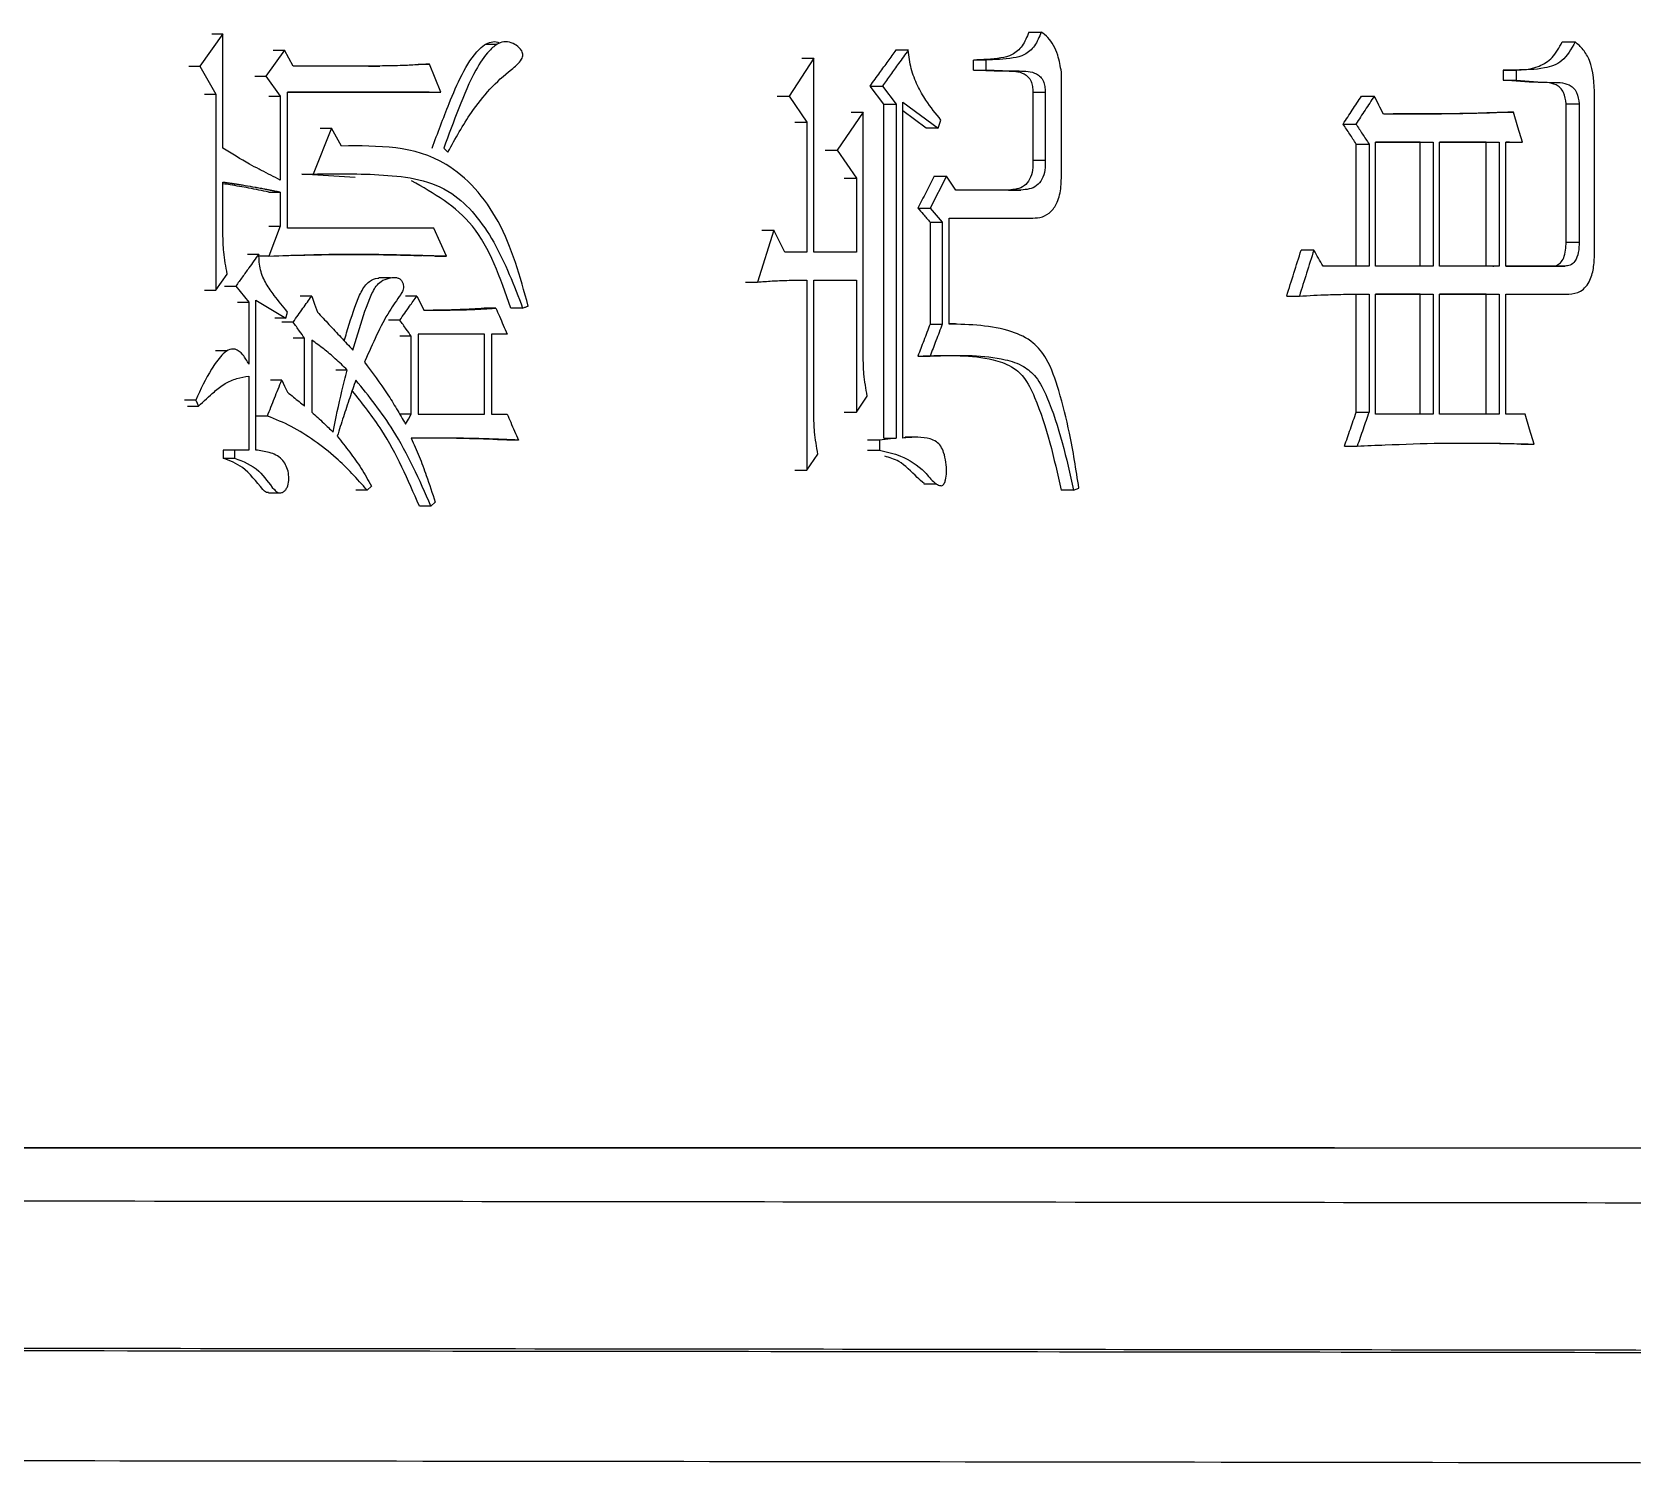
# Model space of a CAD drawing. Header units: millimetres. Extents: x 2028 to 4172, y 863 to 2379.
# Drawn here: x 2933.05 to 2941.71, y 1075.94 to 1083.75 of the extents above; entities that cross this region are included whole.
import ezdxf

# ---------------------------------------------------------------- set-up
doc = ezdxf.new("R2010")
doc.units = ezdxf.units.MM

msp = doc.modelspace()

# ---------------------------------------------------------------- linework, layer by layer
at = {"color": 7, "linetype": 'Continuous', "lineweight": 25}
for p, q in [((2934.0866, 1083.7343), (2933.9624, 1083.5612)), ((2934.026, 1083.7343), (2934.0866, 1083.7343)), ((2934.0866, 1083.1177), (2934.0866, 1083.7343)), ((2935.5683, 1083.6776), (2935.5052, 1083.6776)), ((2938.4441, 1083.7451), (2938.5109, 1083.7451)), ((2941.3283, 1083.6911), (2941.3988, 1083.6911)), ((2934.4196, 1083.6477), (2934.3191, 1083.5071)), ((2934.3586, 1083.6477), (2934.4196, 1083.6477)), ((2934.466, 1083.5612), (2934.4196, 1083.6477)), ((2937.2816, 1083.6045), (2937.1477, 1083.399)), ((2937.2165, 1083.6045), (2937.2816, 1083.6045)), ((2937.2816, 1082.5552), (2937.2816, 1083.6045)), ((2937.7265, 1083.6478), (2937.7923, 1083.6478)), ((2938.2112, 1083.5937), (2938.1449, 1083.5937)), ((2938.1449, 1083.5396), (2938.1449, 1083.5937)), ((2938.2112, 1083.5937), (2938.2112, 1083.5396)), ((2933.9019, 1083.5612), (2933.9624, 1083.5612)), ((2933.9624, 1083.5612), (2934.0478, 1083.4097)), ((2934.2582, 1083.5071), (2934.3191, 1083.5071)), ((2934.3191, 1083.5071), (2934.3964, 1083.3989)), ((2934.9356, 1083.5612), (2934.466, 1083.5612)), ((2934.8738, 1083.5612), (2934.9356, 1083.5612)), ((2935.1416, 1083.572), (2935.2038, 1083.572)), ((2935.2649, 1083.4206), (2935.2038, 1083.572)), ((2938.1449, 1083.5396), (2938.2112, 1083.5396)), ((2938.6202, 1082.9879), (2938.6202, 1083.5288)), ((2941.0784, 1083.5396), (2941.0083, 1083.5396)), ((2941.0083, 1083.5396), (2941.0083, 1083.4855)), ((2941.0784, 1083.5396), (2941.0784, 1083.4855)), ((2933.9873, 1083.4097), (2934.0478, 1083.4097)), ((2934.0478, 1083.4097), (2934.0478, 1082.3497)), ((2934.4351, 1083.4206), (2935.2649, 1083.4206)), ((2934.4351, 1082.685), (2934.4351, 1083.4206)), ((2935.2024, 1083.4206), (2934.4351, 1083.4206)), ((2935.2027, 1083.4206), (2935.2649, 1083.4206)), ((2937.5864, 1083.453), (2937.652, 1083.453)), ((2937.6602, 1083.3557), (2937.5864, 1083.453)), ((2937.652, 1083.453), (2937.7259, 1083.3557)), ((2938.466, 1083.4206), (2938.5327, 1083.4206)), ((2938.466, 1083.4206), (2938.466, 1083.0528)), ((2938.5327, 1083.4206), (2938.5327, 1083.0528)), ((2941.0083, 1083.4855), (2941.0784, 1083.4855)), ((2934.3354, 1083.3989), (2934.3964, 1083.3989)), ((2934.3964, 1083.3989), (2934.3964, 1082.9446)), ((2937.0829, 1083.399), (2937.1477, 1083.399)), ((2937.1477, 1083.399), (2937.2444, 1083.2583)), ((2937.6602, 1083.3557), (2937.7259, 1083.3557)), ((2937.6602, 1081.5492), (2937.6602, 1083.3557)), ((2937.7259, 1083.3557), (2937.7259, 1081.5492)), ((2937.7628, 1083.3665), (2937.9543, 1083.2259)), ((2937.7628, 1081.5492), (2937.7628, 1083.3665)), ((2937.8883, 1083.2259), (2937.7628, 1083.3182)), ((2940.2427, 1083.399), (2940.3118, 1083.399)), ((2941.3491, 1083.3559), (2941.4196, 1083.3559)), ((2941.3491, 1082.6093), (2941.3491, 1083.3559)), ((2941.4196, 1083.3559), (2941.4196, 1082.6093)), ((2941.5029, 1082.5552), (2941.5029, 1083.399)), ((2937.1794, 1083.2583), (2937.2444, 1083.2583)), ((2937.2444, 1083.2583), (2937.2444, 1082.5552)), ((2937.5485, 1083.3124), (2937.4078, 1083.1069)), ((2937.4831, 1083.3124), (2937.5485, 1083.3124)), ((2937.5485, 1081.9927), (2937.5485, 1083.3124)), ((2937.9543, 1083.2259), (2937.969, 1083.2692)), ((2940.1436, 1083.2475), (2940.2126, 1083.2475)), ((2940.9943, 1083.3124), (2941.0644, 1083.3124)), ((2934.6742, 1083.2259), (2934.574, 1082.9771)), ((2934.6128, 1083.2259), (2934.6742, 1083.2259)), ((2934.7281, 1083.1285), (2934.6742, 1083.2259)), ((2937.9543, 1083.2259), (2937.8883, 1083.2259)), ((2940.3189, 1082.4795), (2940.3189, 1083.1502)), ((2940.3189, 1083.1502), (2940.6295, 1083.1502)), ((2940.56, 1083.1502), (2940.3189, 1083.1502)), ((2940.56, 1083.1502), (2940.6295, 1083.1502)), ((2940.56, 1082.4795), (2940.56, 1083.1502)), ((2940.6295, 1083.1502), (2940.6295, 1082.4795)), ((2940.6647, 1082.4795), (2940.6647, 1083.1502)), ((2940.6647, 1083.1502), (2940.9875, 1083.1502)), ((2940.9175, 1083.1502), (2940.6647, 1083.1502)), ((2940.9175, 1083.1502), (2940.9875, 1083.1502)), ((2940.9175, 1082.4795), (2940.9175, 1083.1502)), ((2940.9875, 1083.1502), (2940.9875, 1082.4795)), ((2941.0225, 1083.1502), (2941.1133, 1083.1502)), ((2941.0225, 1082.4795), (2941.0225, 1083.1502)), ((2941.0432, 1083.1502), (2941.0225, 1083.1502)), ((2941.0432, 1083.1502), (2941.1133, 1083.1502)), ((2937.3425, 1083.1069), (2937.4078, 1083.1069)), ((2937.4078, 1083.1069), (2937.5115, 1082.9554)), ((2940.2144, 1083.1394), (2940.2835, 1083.1394)), ((2940.2144, 1082.4795), (2940.2144, 1083.1394)), ((2940.2835, 1083.1394), (2940.2835, 1082.4795)), ((2934.8016, 1082.959), (2934.5124, 1082.9771)), ((2934.5127, 1082.9771), (2934.574, 1082.9771)), ((2938.466, 1083.0528), (2938.5327, 1083.0528)), ((2934.0866, 1082.6525), (2934.0866, 1082.9338)), ((2937.4461, 1082.9554), (2937.5115, 1082.9554)), ((2937.5115, 1082.9554), (2937.5115, 1082.5552)), ((2937.9984, 1082.9663), (2937.9101, 1082.7932)), ((2937.9323, 1082.9663), (2937.9984, 1082.9663)), ((2938.0498, 1082.8905), (2937.9984, 1082.9663)), ((2938.4014, 1082.8905), (2938.0498, 1082.8905)), ((2938.3348, 1082.8905), (2938.4014, 1082.8905)), ((2934.3354, 1082.8797), (2934.3964, 1082.8797)), ((2934.3964, 1082.8797), (2934.3964, 1082.6958)), ((2937.8442, 1082.7932), (2937.9101, 1082.7932)), ((2937.9101, 1082.7932), (2937.9763, 1082.7175)), ((2937.9103, 1082.7175), (2937.9763, 1082.7175)), ((2937.9103, 1082.7175), (2937.9103, 1082.1658)), ((2937.9763, 1082.7175), (2937.9763, 1082.1658)), ((2938.0131, 1082.7391), (2938.4525, 1082.7391)), ((2938.0131, 1082.1658), (2938.0131, 1082.7391)), ((2938.0131, 1082.7391), (2938.3859, 1082.7391)), ((2938.3859, 1082.7391), (2938.4525, 1082.7391)), ((2934.3964, 1082.6958), (2934.3346, 1082.5335)), ((2934.3354, 1082.6958), (2934.3964, 1082.6958)), ((2935.2267, 1082.685), (2934.4351, 1082.685)), ((2935.2955, 1082.5336), (2935.2267, 1082.685)), ((2937.0658, 1082.6742), (2936.9763, 1082.3929)), ((2937.0011, 1082.6742), (2937.0658, 1082.6742)), ((2937.1254, 1082.5552), (2937.0658, 1082.6742)), ((2934.2195, 1082.5444), (2934.2804, 1082.5444)), ((2937.2444, 1082.5552), (2937.1254, 1082.5552)), ((2937.5115, 1082.5552), (2937.2816, 1082.5552)), ((2939.9852, 1082.566), (2939.9166, 1082.566)), ((2941.3491, 1082.6093), (2941.4196, 1082.6093)), ((2934.3346, 1082.5335), (2934.2736, 1082.5335)), ((2935.2329, 1082.5336), (2935.1641, 1082.536)), ((2935.2332, 1082.5336), (2935.2955, 1082.5336)), ((2940.2835, 1082.4795), (2940.035, 1082.4795)), ((2940.6295, 1082.4795), (2940.3189, 1082.4795)), ((2940.9875, 1082.4795), (2940.6647, 1082.4795)), ((2940.9525, 1082.4795), (2940.9576, 1082.4795)), ((2941.3432, 1082.4795), (2941.0225, 1082.4795)), ((2941.0225, 1082.4795), (2941.2728, 1082.4795)), ((2941.2728, 1082.4795), (2941.3432, 1082.4795)), ((2934.0478, 1082.3497), (2934.1099, 1082.4362)), ((2934.0957, 1082.3713), (2934.1564, 1082.3713)), ((2934.1564, 1082.3713), (2934.2262, 1082.2847)), ((2934.9921, 1082.4154), (2934.9299, 1082.4154)), ((2936.9117, 1082.3929), (2936.9763, 1082.3929)), ((2937.2444, 1082.4038), (2937.2444, 1081.3761)), ((2937.2816, 1082.4038), (2937.5115, 1082.4038)), ((2937.2816, 1081.679), (2937.2816, 1082.4038)), ((2937.4461, 1082.4038), (2937.5115, 1082.4038)), ((2937.5115, 1082.4038), (2937.5115, 1081.6898)), ((2933.9873, 1082.3497), (2934.0478, 1082.3497)), ((2934.1654, 1082.2847), (2934.2262, 1082.2847)), ((2934.2262, 1082.2847), (2934.2262, 1081.9494)), ((2934.2649, 1082.2956), (2934.4273, 1082.1982)), ((2934.5663, 1082.3172), (2934.505, 1082.3172)), ((2935.1349, 1082.3172), (2935.0729, 1082.3172)), ((2939.8383, 1082.3172), (2939.9068, 1082.3172)), ((2940.2144, 1081.6898), (2940.2144, 1082.3281)), ((2940.2835, 1082.3281), (2940.2835, 1081.6898)), ((2940.3189, 1081.679), (2940.3189, 1082.3281)), ((2940.3189, 1082.3281), (2940.6295, 1082.3281)), ((2940.56, 1082.3281), (2940.3189, 1082.3281)), ((2940.56, 1082.3281), (2940.6295, 1082.3281)), ((2940.56, 1081.679), (2940.56, 1082.3281)), ((2940.6295, 1082.3281), (2940.6295, 1081.679)), ((2940.6647, 1081.679), (2940.6647, 1082.3281)), ((2940.6647, 1082.3281), (2940.9875, 1082.3281)), ((2940.9175, 1082.3281), (2940.6647, 1082.3281)), ((2940.9175, 1082.3281), (2940.9875, 1082.3281)), ((2940.9175, 1081.679), (2940.9175, 1082.3281)), ((2940.9875, 1082.3281), (2940.9875, 1081.679)), ((2941.0225, 1082.3281), (2941.364, 1082.3281)), ((2941.0225, 1081.679), (2941.0225, 1082.3281)), ((2934.4273, 1082.1982), (2934.3663, 1082.1982)), ((2934.4273, 1082.1982), (2934.4351, 1082.2307)), ((2935.5624, 1082.2523), (2935.4997, 1082.2523)), ((2934.466, 1082.1766), (2934.4048, 1082.1766)), ((2935.043, 1082.1874), (2934.9811, 1082.1874)), ((2935.5015, 1082.1117), (2935.1425, 1082.1117)), ((2935.1425, 1082.1117), (2935.1426, 1081.679)), ((2935.4386, 1082.1117), (2935.1425, 1082.1117)), ((2935.5015, 1082.1117), (2935.4389, 1082.1117)), ((2935.5015, 1081.679), (2935.5015, 1082.1117)), ((2935.6232, 1082.1117), (2935.5395, 1082.1117)), ((2935.5395, 1082.1117), (2935.5395, 1081.679)), ((2935.6232, 1082.1117), (2935.5605, 1082.1117)), ((2937.9103, 1082.1658), (2937.9763, 1082.1658)), ((2938.0474, 1082.1664), (2938.0131, 1082.1664)), ((2934.1077, 1082.0207), (2934.0467, 1082.0207)), ((2934.5277, 1082.09), (2934.4665, 1082.09)), ((2934.5277, 1081.7223), (2934.5277, 1082.09)), ((2934.5663, 1082.0792), (2934.5663, 1081.6898)), ((2935.1043, 1082.1009), (2935.0423, 1082.1009)), ((2935.1043, 1081.679), (2935.1043, 1082.1009)), ((2937.8442, 1081.9927), (2937.9101, 1081.9927)), ((2934.2262, 1081.8845), (2934.2262, 1081.4843)), ((2934.4042, 1081.8629), (2934.3431, 1081.8629)), ((2934.7589, 1081.917), (2934.6973, 1081.917)), ((2937.5115, 1081.6898), (2937.5707, 1081.7764)), ((2933.9391, 1081.7547), (2933.8787, 1081.7547)), ((2933.8942, 1081.7223), (2933.9546, 1081.7223)), ((2933.9391, 1081.7547), (2933.9546, 1081.7223)), ((2935.1043, 1081.679), (2935.0423, 1081.679)), ((2935.1426, 1081.679), (2935.5015, 1081.679)), ((2935.5395, 1081.679), (2935.6232, 1081.679)), ((2940.2144, 1081.6898), (2940.2835, 1081.6898)), ((2940.6295, 1081.679), (2940.3189, 1081.679)), ((2940.9875, 1081.679), (2940.6647, 1081.679)), ((2941.1272, 1081.679), (2941.0225, 1081.679)), ((2935.6841, 1081.5384), (2935.6213, 1081.5384)), ((2937.6373, 1081.5384), (2937.5717, 1081.5384)), ((2937.7259, 1081.5492), (2937.6373, 1081.5384)), ((2937.6373, 1081.5384), (2937.6373, 1081.4843)), ((2937.6602, 1081.5492), (2937.7259, 1081.5492)), ((2937.8407, 1081.5538), (2937.7745, 1081.5538)), ((2940.1507, 1081.5059), (2940.2197, 1081.5059)), ((2941.1059, 1081.5168), (2941.1761, 1081.5168)), ((2934.0876, 1081.4843), (2934.0876, 1081.441)), ((2934.0876, 1081.441), (2934.1487, 1081.441)), ((2934.1487, 1081.4843), (2934.088, 1081.4843)), ((2934.1487, 1081.4843), (2934.1487, 1081.441)), ((2934.2262, 1081.4843), (2934.1487, 1081.4843)), ((2937.2444, 1081.3761), (2937.3039, 1081.4627)), ((2937.5717, 1081.4843), (2937.6373, 1081.4843)), ((2934.3332, 1081.2533), (2934.3946, 1081.2533)), ((2934.8665, 1081.2679), (2934.8895, 1081.2896)), ((2937.8769, 1081.3024), (2937.9434, 1081.3024)), ((2938.6856, 1081.2679), (2938.7147, 1081.2788)), ((2935.2114, 1081.1814), (2935.1489, 1081.1814)), ((2935.2114, 1081.1814), (2935.2344, 1081.203))]:
    msp.add_line(p, q, dxfattribs=at)
at = {"color": 7, "linetype": 'Continuous', "lineweight": 25, "flags": 128}
for points in [[(2941.1133, 1083.1502), (2941.0888, 1083.2313), (2941.0644, 1083.3124)], [(2935.2803, 1083.1176), (2935.2917, 1083.1068), (2935.3032, 1083.096)], [(2934.2649, 1081.4843), (2934.2649, 1081.8899), (2934.2649, 1082.2956)], [(2934.5663, 1082.3172), (2934.5817, 1082.2739), (2934.5971, 1082.2307)], [(2935.1349, 1082.3172), (2935.154, 1082.2793), (2935.1732, 1082.2415)], [(2935.7069, 1082.2523), (2935.6812, 1082.2523), (2935.6625, 1082.2523), (2935.644, 1082.2523)], [(2934.4042, 1081.8629), (2934.4196, 1081.8304), (2934.4351, 1081.798)], [(2935.0736, 1081.6249), (2935.089, 1081.6519), (2935.1043, 1081.679)], [(2937.4461, 1081.6898), (2937.4624, 1081.6898), (2937.4788, 1081.6898), (2937.5115, 1081.6898)], [(2941.1761, 1081.5168), (2941.1517, 1081.5979), (2941.1272, 1081.679)], [(2934.3268, 1081.6681), (2934.3113, 1081.6681), (2934.2959, 1081.6681), (2934.2659, 1081.6681)], [(2937.1794, 1081.3761), (2937.1956, 1081.3761), (2937.2119, 1081.3761), (2937.2444, 1081.3761)], [(2934.8665, 1081.2679), (2934.8439, 1081.2679), (2934.8242, 1081.2679), (2934.8048, 1081.2679)], [(2938.6856, 1081.2679), (2938.658, 1081.2679), (2938.6384, 1081.2679), (2938.6187, 1081.2679)]]:
    msp.add_lwpolyline(points, dxfattribs=at)
at = {"color": 7, "linetype": 'Continuous', "lineweight": 25}
for points, knots in [([(2935.2177, 1083.1176), (2935.2477, 1083.1983), (2935.2979, 1083.3332), (2935.3764, 1083.5173), (2935.4441, 1083.6308), (2935.5078, 1083.6824), (2935.5455, 1083.6943), (2935.5723, 1083.6932), (2935.5844, 1083.6857), (2935.5857, 1083.6848)], [0, 0, 0, 0, 0.340614, 0.570086, 0.802719, 0.875052, 0.933763, 0.992662, 1, 1, 1, 1]), ([(2935.3032, 1083.096), (2935.3436, 1083.1693), (2935.4386, 1083.3418), (2935.582, 1083.4972), (2935.6906, 1083.5763), (2935.7065, 1083.609), (2935.7087, 1083.6204), (2935.7074, 1083.6319), (2935.7012, 1083.6461), (2935.6845, 1083.6661), (2935.6549, 1083.6855), (2935.6152, 1083.6964), (2935.5692, 1083.6827), (2935.5113, 1083.6331), (2935.4356, 1083.516), (2935.3608, 1083.3333), (2935.3072, 1083.1897), (2935.2803, 1083.1176)], [0, 0, 0, 0, 0.163724, 0.385241, 0.440262, 0.448909, 0.455116, 0.461357, 0.469621, 0.484499, 0.514444, 0.547094, 0.577932, 0.622921, 0.7083, 0.85364, 1, 1, 1, 1]), ([(2938.4441, 1083.7451), (2938.4335, 1083.7184), (2938.4126, 1083.6662), (2938.3556, 1083.6177), (2938.2645, 1083.598), (2938.1942, 1083.5955), (2938.1449, 1083.5937)], [0, 0, 0, 0, 0.195785, 0.383105, 0.567257, 1, 1, 1, 1]), ([(2938.5109, 1083.7451), (2938.5002, 1083.7184), (2938.4793, 1083.6662), (2938.4222, 1083.6177), (2938.331, 1083.598), (2938.2606, 1083.5955), (2938.2112, 1083.5937)], [0, 0, 0, 0, 0.195659, 0.382955, 0.567145, 1, 1, 1, 1]), ([(2938.6202, 1083.5288), (2938.6148, 1083.5598), (2938.6059, 1083.6105), (2938.5792, 1083.673), (2938.5491, 1083.7173), (2938.5235, 1083.7359), (2938.5109, 1083.7451)], [0, 0, 0, 0, 0.349141, 0.571236, 0.788179, 1, 1, 1, 1]), ([(2941.0083, 1083.5396), (2941.0743, 1083.5375), (2941.1666, 1083.5344), (2941.2789, 1083.6011), (2941.3116, 1083.6607), (2941.3283, 1083.6911)], [0, 0, 0, 0, 0.552607, 0.772172, 1, 1, 1, 1]), ([(2941.3988, 1083.6911), (2941.3767, 1083.6529), (2941.3335, 1083.5781), (2941.213, 1083.5411), (2941.1294, 1083.5402), (2941.0784, 1083.5396)], [0, 0, 0, 0, 0.287877, 0.565058, 1, 1, 1, 1]), ([(2941.5029, 1083.399), (2941.5005, 1083.4671), (2941.4973, 1083.5612), (2941.4434, 1083.6522), (2941.4135, 1083.6782), (2941.3988, 1083.6911)], [0, 0, 0, 0, 0.57016, 0.787713, 1, 1, 1, 1]), ([(2937.5864, 1083.453), (2937.604, 1083.4774), (2937.6361, 1083.522), (2937.6828, 1083.5869), (2937.7119, 1083.6275), (2937.7265, 1083.6478)], [0, 0, 0, 0, 0.375264, 0.687632, 1, 1, 1, 1]), ([(2937.7923, 1083.6478), (2937.7748, 1083.6234), (2937.7427, 1083.5788), (2937.6959, 1083.5139), (2937.6667, 1083.4733), (2937.652, 1083.453)], [0, 0, 0, 0, 0.375031, 0.687515, 1, 1, 1, 1]), ([(2937.969, 1083.2692), (2937.9409, 1083.3036), (2937.8944, 1083.3608), (2937.8406, 1083.4549), (2937.8041, 1083.5457), (2937.7962, 1083.6136), (2937.7923, 1083.6478)], [0, 0, 0, 0, 0.333231, 0.552095, 0.774458, 1, 1, 1, 1]), ([(2935.2038, 1083.572), (2935.1772, 1083.5702), (2935.1242, 1083.5664), (2935.0348, 1083.5625), (2934.9719, 1083.5617), (2934.9356, 1083.5612)], [0, 0, 0, 0, 0.29749, 0.594994, 1, 1, 1, 1]), ([(2938.1449, 1083.5396), (2938.2047, 1083.5373), (2938.2955, 1083.5339), (2938.398, 1083.5338), (2938.4406, 1083.5039), (2938.4567, 1083.4798), (2938.4649, 1083.4504), (2938.4656, 1083.4306), (2938.466, 1083.4206)], [0, 0, 0, 0, 0.491899, 0.747199, 0.81233, 0.879619, 0.939283, 1, 1, 1, 1]), ([(2938.2112, 1083.5396), (2938.2711, 1083.5373), (2938.3621, 1083.5339), (2938.4646, 1083.5338), (2938.5074, 1083.5039), (2938.5235, 1083.4799), (2938.5316, 1083.4504), (2938.5324, 1083.4306), (2938.5327, 1083.4206)], [0, 0, 0, 0, 0.492006, 0.747357, 0.812482, 0.879737, 0.939347, 1, 1, 1, 1]), ([(2941.3491, 1083.3559), (2941.3463, 1083.3776), (2941.3419, 1083.4115), (2941.3187, 1083.445), (2941.2728, 1083.4737), (2941.1663, 1083.4706), (2941.071, 1083.4796), (2941.0083, 1083.4855)], [0, 0, 0, 0, 0.119281, 0.186046, 0.251055, 0.506993, 1, 1, 1, 1]), ([(2941.0784, 1083.4855), (2941.1412, 1083.4796), (2941.2365, 1083.4706), (2941.3432, 1083.4737), (2941.3891, 1083.4451), (2941.4124, 1083.4115), (2941.4168, 1083.3776), (2941.4196, 1083.3559)], [0, 0, 0, 0, 0.493108, 0.749094, 0.814101, 0.880835, 1, 1, 1, 1]), ([(2940.1436, 1083.2475), (2940.1602, 1083.2728), (2940.1932, 1083.3233), (2940.2262, 1083.3737), (2940.2427, 1083.399)], [0, 0, 0, 0, 0.4999992, 1, 1, 1, 1]), ([(2940.3118, 1083.399), (2940.2953, 1083.3737), (2940.2622, 1083.3233), (2940.2291, 1083.2728), (2940.2126, 1083.2475)], [0, 0, 0, 0, 0.499999, 1, 1, 1, 1]), ([(2940.3613, 1083.3016), (2940.3531, 1083.3178), (2940.3366, 1083.3503), (2940.32, 1083.3827), (2940.3118, 1083.399)], [0, 0, 0, 0, 0.5, 1, 1, 1, 1]), ([(2940.2144, 1083.1394), (2940.2026, 1083.1574), (2940.179, 1083.1934), (2940.1554, 1083.2295), (2940.1436, 1083.2475)], [0, 0, 0, 0, 0.5, 1, 1, 1, 1]), ([(2940.2126, 1083.2475), (2940.2244, 1083.2295), (2940.248, 1083.1934), (2940.2717, 1083.1574), (2940.2835, 1083.1394)], [0, 0, 0, 0, 0.499999, 1, 1, 1, 1]), ([(2940.3612, 1083.3018), (2940.4202, 1083.302), (2940.5201, 1083.3022), (2940.6401, 1083.3031), (2940.7114, 1083.3037), (2940.747, 1083.3044), (2940.7725, 1083.3049), (2940.8284, 1083.3059), (2940.9041, 1083.3079), (2940.9695, 1083.3112), (2940.9943, 1083.3124)], [0, 0, 0, 0, 0.277882, 0.471087, 0.56769, 0.615991, 0.640142, 0.688443, 0.881653, 1, 1, 1, 1]), ([(2941.0644, 1083.3124), (2941.0239, 1083.3105), (2940.9782, 1083.3083), (2940.9122, 1083.3062), (2940.8461, 1083.3049), (2940.7647, 1083.3033), (2940.6831, 1083.3029), (2940.632, 1083.3025), (2940.5963, 1083.3023), (2940.5758, 1083.3022), (2940.563, 1083.3022), (2940.5528, 1083.3021), (2940.5426, 1083.3021), (2940.5324, 1083.3021), (2940.5196, 1083.302), (2940.5093, 1083.302), (2940.4965, 1083.3019), (2940.4863, 1083.3019), (2940.4735, 1083.3019), (2940.4632, 1083.3018), (2940.453, 1083.3018), (2940.4428, 1083.3018), (2940.4325, 1083.3018), (2940.4197, 1083.3017), (2940.4107, 1083.3017), (2940.4018, 1083.3017), (2940.3966, 1083.3017), (2940.3902, 1083.3017), (2940.3851, 1083.3017), (2940.38, 1083.3017), (2940.3749, 1083.3016), (2940.3687, 1083.3016), (2940.3638, 1083.3016), (2940.3613, 1083.3016)], [0, 0, 0, 0, 0.174064, 0.195822, 0.282854, 0.456917, 0.543949, 0.63098, 0.674496, 0.696254, 0.718011, 0.72889, 0.739769, 0.761527, 0.772406, 0.794164, 0.805043, 0.826801, 0.83768, 0.859437, 0.870316, 0.881195, 0.902953, 0.913832, 0.93559, 0.941029, 0.951908, 0.957348, 0.968227, 0.973666, 0.979105, 0.989553, 1, 1, 1, 1]), ([(2934.3964, 1082.9446), (2934.3624, 1082.9618), (2934.3241, 1082.9812), (2934.2689, 1083.01), (2934.1986, 1083.047), (2934.1344, 1083.0875), (2934.0866, 1083.1177)], [0, 0, 0, 0, 0.325176, 0.365823, 0.528414, 1, 1, 1, 1]), ([(2935.7372, 1082.2631), (2935.6935, 1082.4225), (2935.6084, 1082.7329), (2935.2519, 1083.1328), (2934.9254, 1083.1301), (2934.7281, 1083.1285)], [0, 0, 0, 0, 0.294377, 0.573566, 1, 1, 1, 1]), ([(2934.574, 1082.9771), (2934.6999, 1082.9786), (2934.9514, 1082.9818), (2935.3194, 1082.9299), (2935.5693, 1082.6146), (2935.6604, 1082.3747), (2935.7069, 1082.2523)], [0, 0, 0, 0, 0.273656, 0.546764, 0.768873, 1, 1, 1, 1]), ([(2938.466, 1083.0528), (2938.4661, 1083.0345), (2938.4664, 1082.9981), (2938.4513, 1082.9468), (2938.408, 1082.8964), (2938.3648, 1082.893), (2938.3348, 1082.8905)], [0, 0, 0, 0, 0.198278, 0.392536, 0.578687, 1, 1, 1, 1]), ([(2938.5327, 1083.0528), (2938.5329, 1083.0345), (2938.5331, 1082.9981), (2938.518, 1082.9468), (2938.4746, 1082.8964), (2938.4314, 1082.893), (2938.4014, 1082.8905)], [0, 0, 0, 0, 0.19814, 0.3923, 0.578456, 1, 1, 1, 1]), ([(2938.4525, 1082.7391), (2938.4698, 1082.7391), (2938.5046, 1082.7391), (2938.5559, 1082.7611), (2938.5992, 1082.8158), (2938.6199, 1082.8979), (2938.6201, 1082.9577), (2938.6202, 1082.9879)], [0, 0, 0, 0, 0.177785, 0.356958, 0.541697, 0.768829, 1, 1, 1, 1]), ([(2934.0866, 1082.9338), (2934.0889, 1082.9335), (2934.0935, 1082.9328), (2934.0992, 1082.932), (2934.1049, 1082.9312), (2934.1094, 1082.9305), (2934.114, 1082.9298), (2934.1185, 1082.9292), (2934.1231, 1082.9285), (2934.1288, 1082.9277), (2934.1333, 1082.927), (2934.139, 1082.9262), (2934.1447, 1082.9253), (2934.1515, 1082.9243), (2934.1584, 1082.9233), (2934.1652, 1082.9222), (2934.172, 1082.9212), (2934.1856, 1082.9191), (2934.2152, 1082.9143), (2934.2446, 1082.9091), (2934.2673, 1082.905), (2934.2763, 1082.9033), (2934.2854, 1082.9016), (2934.2967, 1082.8994), (2934.3057, 1082.8977), (2934.3148, 1082.896), (2934.3216, 1082.8946), (2934.3272, 1082.8935), (2934.3329, 1082.8924), (2934.3374, 1082.8915), (2934.3419, 1082.8906), (2934.3464, 1082.8897), (2934.3509, 1082.8888), (2934.3566, 1082.8877), (2934.3611, 1082.8868), (2934.3667, 1082.8857), (2934.3712, 1082.8848), (2934.3757, 1082.8839), (2934.3803, 1082.883), (2934.3848, 1082.882), (2934.3905, 1082.8809), (2934.394, 1082.8802), (2934.3964, 1082.8797)], [0, 0, 0, 0, 0.021952, 0.043903, 0.054879, 0.07683, 0.087806, 0.098782, 0.120733, 0.131709, 0.15366, 0.164636, 0.186587, 0.208539, 0.23049, 0.252442, 0.274393, 0.296345, 0.384151, 0.559767, 0.581718, 0.603669, 0.647572, 0.669524, 0.713427, 0.735378, 0.75733, 0.779281, 0.790257, 0.812208, 0.823184, 0.83416, 0.856111, 0.867087, 0.889038, 0.900014, 0.921965, 0.932941, 0.943917, 0.965868, 0.976844, 1, 1, 1, 1]), ([(2934.335, 1082.8797), (2934.2989, 1082.887), (2934.2296, 1082.901), (2934.1467, 1082.9155), (2934.0999, 1082.9225), (2934.0866, 1082.9245)], [0, 0, 0, 0, 0.437629, 0.840944, 1, 1, 1, 1]), ([(2935.6438, 1082.2523), (2935.5863, 1082.4156), (2935.4747, 1082.7323), (2935.227, 1082.8722), (2935.1069, 1082.94)], [0, 0, 0, 0, 0.515406, 1, 1, 1, 1]), ([(2937.9323, 1082.9663), (2937.9177, 1082.9374), (2937.8883, 1082.8797), (2937.8589, 1082.822), (2937.8442, 1082.7932)], [0, 0, 0, 0, 0.5, 1, 1, 1, 1]), ([(2937.8442, 1082.7932), (2937.8538, 1082.7822), (2937.8696, 1082.7641), (2937.8916, 1082.7389), (2937.9041, 1082.7246), (2937.9103, 1082.7175)], [0, 0, 0, 0, 0.434981, 0.71749, 1, 1, 1, 1]), ([(2934.1099, 1082.4362), (2934.1022, 1082.4759), (2934.0884, 1082.5471), (2934.0872, 1082.6202), (2934.0866, 1082.6525)], [0, 0, 0, 0, 0.558835, 1, 1, 1, 1]), ([(2934.2804, 1082.5444), (2934.2625, 1082.5194), (2934.233, 1082.4781), (2934.1916, 1082.4204), (2934.1682, 1082.3877), (2934.1564, 1082.3713)], [0, 0, 0, 0, 0.432628, 0.716314, 1, 1, 1, 1]), ([(2934.4351, 1082.2307), (2934.4111, 1082.2606), (2934.3716, 1082.3099), (2934.3187, 1082.3819), (2934.2847, 1082.4577), (2934.2819, 1082.5152), (2934.2804, 1082.5444)], [0, 0, 0, 0, 0.3343851, 0.5522025, 0.7732716, 1, 1, 1, 1]), ([(2934.3346, 1082.5335), (2934.4069, 1082.5361), (2934.5516, 1082.5413), (2934.7139, 1082.5441), (2934.8061, 1082.544), (2934.8286, 1082.5439), (2934.8354, 1082.5439), (2934.8421, 1082.5438), (2934.8489, 1082.5438), (2934.8556, 1082.5437), (2934.8646, 1082.5437), (2934.8736, 1082.5436), (2934.8826, 1082.5435), (2934.8893, 1082.5434), (2934.8961, 1082.5434), (2934.9028, 1082.5433), (2934.9095, 1082.5432), (2934.9163, 1082.5431), (2934.9253, 1082.543), (2934.9343, 1082.5428), (2934.9432, 1082.5427), (2934.95, 1082.5426), (2934.9567, 1082.5425), (2934.9634, 1082.5423), (2934.9702, 1082.5422), (2934.9769, 1082.5421), (2934.9836, 1082.542), (2934.9904, 1082.5418), (2934.9994, 1082.5417), (2935.0083, 1082.5415), (2935.0173, 1082.5413), (2935.024, 1082.5411), (2935.0308, 1082.541), (2935.0375, 1082.5408), (2935.0442, 1082.5407), (2935.0509, 1082.5405), (2935.0599, 1082.5403), (2935.0689, 1082.5401), (2935.0778, 1082.5399), (2935.0846, 1082.5397), (2935.0913, 1082.5395), (2935.098, 1082.5393), (2935.1047, 1082.5392), (2935.1115, 1082.539), (2935.1182, 1082.5388), (2935.1249, 1082.5386), (2935.1339, 1082.5384), (2935.1428, 1082.5381), (2935.1518, 1082.5379), (2935.1585, 1082.5377), (2935.1652, 1082.5375), (2935.1719, 1082.5373), (2935.1786, 1082.5371), (2935.1853, 1082.5369), (2935.1943, 1082.5366), (2935.2032, 1082.5364), (2935.2122, 1082.5361), (2935.2189, 1082.5359), (2935.2256, 1082.5357), (2935.2323, 1082.5355), (2935.239, 1082.5353), (2935.2457, 1082.5351), (2935.2524, 1082.5349), (2935.2614, 1082.5346), (2935.2703, 1082.5343), (2935.2793, 1082.5341), (2935.2869, 1082.5338), (2935.2923, 1082.5337), (2935.2955, 1082.5336)], [0, 0, 0, 0, 0.22469, 0.449389, 0.505561, 0.512583, 0.519604, 0.526626, 0.533647, 0.540669, 0.547691, 0.561734, 0.568755, 0.575777, 0.582798, 0.58982, 0.596841, 0.603863, 0.610884, 0.624927, 0.631949, 0.638971, 0.645992, 0.653014, 0.660035, 0.667057, 0.674078, 0.6811, 0.688121, 0.702164, 0.709186, 0.716207, 0.723229, 0.730251, 0.737272, 0.744294, 0.751315, 0.765358, 0.77238, 0.779401, 0.786423, 0.793444, 0.800466, 0.807487, 0.814509, 0.821531, 0.828552, 0.842595, 0.849617, 0.856638, 0.86366, 0.870681, 0.877703, 0.884724, 0.891746, 0.905789, 0.912811, 0.919832, 0.926854, 0.933875, 0.940897, 0.947918, 0.95494, 0.961961, 0.976004, 0.983026, 0.990048, 1, 1, 1, 1]), ([(2934.4109, 1082.5362), (2934.4196, 1082.5365), (2934.4978, 1082.539), (2934.7508, 1082.5438), (2934.9703, 1082.541), (2935.0939, 1082.5381), (2935.1396, 1082.5369), (2935.158, 1082.5364), (2935.1637, 1082.5362), (2935.164, 1082.5362), (2935.1642, 1082.5362)], [0, 0, 0, 0, 0.05514, 0.498585, 0.766188, 0.892547, 0.95596, 0.964089, 0.972518, 1, 1, 1, 1]), ([(2939.8383, 1082.3172), (2939.8513, 1082.3587), (2939.8774, 1082.4416), (2939.9035, 1082.5246), (2939.9166, 1082.566)], [0, 0, 0, 0, 0.5, 1, 1, 1, 1]), ([(2939.9852, 1082.566), (2939.9721, 1082.5246), (2939.946, 1082.4416), (2939.9199, 1082.3587), (2939.9068, 1082.3172)], [0, 0, 0, 0, 0.499999, 1, 1, 1, 1]), ([(2940.035, 1082.4795), (2940.0267, 1082.4939), (2940.0101, 1082.5228), (2939.9935, 1082.5516), (2939.9852, 1082.566)], [0, 0, 0, 0, 0.500001, 1, 1, 1, 1]), ([(2941.2728, 1082.4795), (2941.2809, 1082.48), (2941.2972, 1082.4811), (2941.3203, 1082.4958), (2941.3459, 1082.5365), (2941.3478, 1082.5791), (2941.3491, 1082.6093)], [0, 0, 0, 0, 0.177833, 0.357864, 0.544114, 1, 1, 1, 1]), ([(2941.4196, 1082.6093), (2941.419, 1082.5905), (2941.4178, 1082.5536), (2941.4012, 1082.5056), (2941.3721, 1082.4817), (2941.3528, 1082.4802), (2941.3432, 1082.4795)], [0, 0, 0, 0, 0.293264, 0.577264, 0.790624, 1, 1, 1, 1]), ([(2941.364, 1082.3281), (2941.3859, 1082.3301), (2941.4303, 1082.3343), (2941.4811, 1082.3958), (2941.5005, 1082.4767), (2941.5021, 1082.5289), (2941.5029, 1082.5552)], [0, 0, 0, 0, 0.266734, 0.54095, 0.768753, 1, 1, 1, 1]), ([(2934.7425, 1082.0755), (2934.7468, 1082.09), (2934.7693, 1082.1673), (2934.8016, 1082.2685), (2934.8443, 1082.3638), (2934.8822, 1082.4019), (2934.9101, 1082.4124), (2934.9275, 1082.4146), (2934.9296, 1082.4148)], [0, 0, 0, 0, 0.106522, 0.565835, 0.752734, 0.847216, 0.981134, 1, 1, 1, 1]), ([(2934.7896, 1082.0251), (2934.7988, 1082.0565), (2934.8262, 1082.1506), (2934.8636, 1082.2687), (2934.9064, 1082.3636), (2934.9443, 1082.4023), (2934.98, 1082.4135), (2935.0111, 1082.4192), (2935.0321, 1082.4165), (2935.0465, 1082.408), (2935.0565, 1082.3949), (2935.0624, 1082.3788), (2935.0634, 1082.3618), (2935.0589, 1082.343), (2935.0318, 1082.3014), (2934.95, 1082.1897), (2934.8964, 1082.0557), (2934.8524, 1081.9631), (2934.8511, 1081.9603)], [0, 0, 0, 0, 0.09118, 0.273688, 0.348082, 0.385671, 0.439079, 0.473308, 0.494951, 0.511315, 0.527714, 0.54364, 0.558961, 0.57304, 0.596062, 0.704689, 0.991099, 1, 1, 1, 1]), ([(2936.9763, 1082.3929), (2937.0028, 1082.3951), (2937.0558, 1082.3994), (2937.1452, 1082.4029), (2937.208, 1082.4034), (2937.2444, 1082.4038)], [0, 0, 0, 0, 0.296184, 0.592391, 1, 1, 1, 1]), ([(2934.466, 1082.1766), (2934.4749, 1082.1891), (2934.4927, 1082.214), (2934.5261, 1082.2609), (2934.5507, 1082.2953), (2934.5663, 1082.3172)], [0, 0, 0, 0, 0.266242, 0.532485, 1, 1, 1, 1]), ([(2935.043, 1082.1874), (2935.0518, 1082.1999), (2935.0695, 1082.2248), (2935.1001, 1082.2681), (2935.1219, 1082.2989), (2935.1349, 1082.3172)], [0, 0, 0, 0, 0.288429, 0.576858, 1, 1, 1, 1]), ([(2939.9068, 1082.3172), (2939.9585, 1082.32), (2940.0472, 1082.3248), (2940.1727, 1082.3273), (2940.2465, 1082.3278), (2940.2835, 1082.3281)], [0, 0, 0, 0, 0.41049, 0.705225, 1, 1, 1, 1]), ([(2934.5971, 1082.2307), (2934.618, 1082.2084), (2934.6605, 1082.163), (2934.7247, 1082.0945), (2934.768, 1082.0482), (2934.7896, 1082.0251)], [0, 0, 0, 0, 0.32488, 0.66244, 1, 1, 1, 1]), ([(2935.173, 1082.2417), (2935.1955, 1082.2418), (2935.2613, 1082.2418), (2935.3702, 1082.2451), (2935.4564, 1082.2499), (2935.4995, 1082.2523)], [0, 0, 0, 0, 0.206279, 0.603063, 1, 1, 1, 1]), ([(2935.1732, 1082.2415), (2935.2164, 1082.2414), (2935.2624, 1082.2413), (2935.311, 1082.2418), (2935.3191, 1082.2419), (2935.3272, 1082.242), (2935.3353, 1082.2421), (2935.3421, 1082.2422), (2935.3488, 1082.2423), (2935.3542, 1082.2424), (2935.361, 1082.2425), (2935.3677, 1082.2427), (2935.3785, 1082.2429), (2935.3893, 1082.2432), (2935.4001, 1082.2435), (2935.4082, 1082.2437), (2935.4163, 1082.244), (2935.4271, 1082.2444), (2935.4365, 1082.2448), (2935.4459, 1082.2452), (2935.4513, 1082.2454), (2935.458, 1082.2457), (2935.4648, 1082.2461), (2935.4756, 1082.2466), (2935.4863, 1082.2472), (2935.4998, 1082.248), (2935.5105, 1082.2487), (2935.524, 1082.2496), (2935.5347, 1082.2504), (2935.5484, 1082.2513), (2935.5567, 1082.2519), (2935.5624, 1082.2523)], [0, 0, 0, 0, 0.332695, 0.353489, 0.374282, 0.395075, 0.415869, 0.436662, 0.447059, 0.467852, 0.478249, 0.499042, 0.519836, 0.561422, 0.582216, 0.603009, 0.623803, 0.644596, 0.686183, 0.69658, 0.717373, 0.72777, 0.748563, 0.769356, 0.810943, 0.831737, 0.873323, 0.894117, 0.935704, 0.956497, 1, 1, 1, 1]), ([(2935.5624, 1082.2523), (2935.5687, 1082.2376), (2935.5821, 1082.2068), (2935.6024, 1082.1599), (2935.6163, 1082.1278), (2935.6232, 1082.1117)], [0, 0, 0, 0, 0.3137275, 0.6568637, 1, 1, 1, 1]), ([(2935.7069, 1082.2523), (2935.7119, 1082.2541), (2935.722, 1082.2577), (2935.7322, 1082.2613), (2935.7372, 1082.2631)], [0, 0, 0, 0, 0.4999878, 1, 1, 1, 1]), ([(2934.5277, 1082.09), (2934.5188, 1082.1025), (2934.5041, 1082.1232), (2934.4835, 1082.152), (2934.4718, 1082.1684), (2934.466, 1082.1766)], [0, 0, 0, 0, 0.432649, 0.716324, 1, 1, 1, 1]), ([(2935.1043, 1082.1009), (2935.0954, 1082.1133), (2935.0808, 1082.134), (2935.0604, 1082.1629), (2935.0488, 1082.1792), (2935.043, 1082.1874)], [0, 0, 0, 0, 0.432649, 0.716324, 1, 1, 1, 1]), ([(2937.9103, 1082.1658), (2937.9046, 1082.1508), (2937.8931, 1082.1208), (2937.8711, 1082.0631), (2937.8548, 1082.0204), (2937.8442, 1081.9927)], [0, 0, 0, 0, 0.260074, 0.520148, 1, 1, 1, 1]), ([(2937.9763, 1082.1658), (2937.9706, 1082.1508), (2937.9591, 1082.1208), (2937.9371, 1082.0631), (2937.9207, 1082.0204), (2937.9101, 1081.9927)], [0, 0, 0, 0, 0.2600044, 0.5200088, 1, 1, 1, 1]), ([(2938.7147, 1081.2788), (2938.6994, 1081.3787), (2938.672, 1081.5581), (2938.6122, 1081.7914), (2938.5548, 1081.9662), (2938.4631, 1082.0791), (2938.283, 1082.1591), (2938.1272, 1082.1629), (2938.0131, 1082.1658)], [0, 0, 0, 0, 0.205, 0.367779, 0.497733, 0.583522, 0.695132, 1, 1, 1, 1]), ([(2934.2262, 1081.9494), (2934.2164, 1081.9667), (2934.1973, 1082.0008), (2934.1567, 1082.0353), (2934.1119, 1082.0282), (2934.0684, 1081.9877), (2934.0068, 1081.8989), (2933.966, 1081.812), (2933.9391, 1081.7547)], [0, 0, 0, 0, 0.121652, 0.238643, 0.329835, 0.425879, 0.621221, 1, 1, 1, 1]), ([(2934.7589, 1081.917), (2934.7375, 1081.9378), (2934.6962, 1081.978), (2934.6317, 1082.032), (2934.5881, 1082.0635), (2934.5663, 1082.0792)], [0, 0, 0, 0, 0.349925, 0.674457, 1, 1, 1, 1]), ([(2934.8511, 1081.9603), (2934.8936, 1081.904), (2934.9548, 1081.8231), (2935.0259, 1081.7078), (2935.0577, 1081.6525), (2935.0736, 1081.6249)], [0, 0, 0, 0, 0.53234, 0.766047, 1, 1, 1, 1]), ([(2937.5707, 1081.7764), (2937.5634, 1081.8161), (2937.5502, 1081.8873), (2937.549, 1081.9604), (2937.5485, 1081.9927)], [0, 0, 0, 0, 0.558835, 1, 1, 1, 1]), ([(2937.8442, 1081.9927), (2937.9203, 1081.9953), (2938.0565, 1082), (2938.2263, 1081.9832), (2938.3438, 1081.9459), (2938.4253, 1081.8777), (2938.5322, 1081.656), (2938.5803, 1081.4401), (2938.6187, 1081.2679)], [0, 0, 0, 0, 0.208347, 0.373093, 0.466942, 0.53827, 0.631812, 1, 1, 1, 1]), ([(2937.9101, 1081.9927), (2937.9862, 1081.9953), (2938.1222, 1082), (2938.292, 1081.9833), (2938.4097, 1081.9463), (2938.4917, 1081.8781), (2938.599, 1081.6564), (2938.6472, 1081.4403), (2938.6856, 1081.2679)], [0, 0, 0, 0, 0.2081878, 0.3720191, 0.4668119, 0.5383008, 0.6316627, 1, 1, 1, 1]), ([(2933.9546, 1081.7223), (2933.9828, 1081.7488), (2934.029, 1081.7922), (2934.0965, 1081.8468), (2934.1605, 1081.8736), (2934.2043, 1081.8809), (2934.2262, 1081.8845)], [0, 0, 0, 0, 0.34464, 0.565757, 0.783533, 1, 1, 1, 1]), ([(2934.3268, 1081.6682), (2934.3397, 1081.7006), (2934.3655, 1081.7655), (2934.3913, 1081.8304), (2934.4042, 1081.8629)], [0, 0, 0, 0, 0.5, 1, 1, 1, 1]), ([(2934.6819, 1081.5816), (2934.6971, 1081.6557), (2934.7203, 1081.7684), (2934.749, 1081.879), (2934.7589, 1081.917)], [0, 0, 0, 0, 0.65698, 1, 1, 1, 1]), ([(2934.805, 1081.8629), (2934.7939, 1081.8308), (2934.7709, 1081.7646), (2934.7375, 1081.6637), (2934.7158, 1081.5946), (2934.705, 1081.56)], [0, 0, 0, 0, 0.320379, 0.660141, 1, 1, 1, 1]), ([(2935.2114, 1081.1814), (2935.1487, 1081.3231), (2935.0376, 1081.5743), (2934.8756, 1081.7753), (2934.805, 1081.8629)], [0, 0, 0, 0, 0.56421, 1, 1, 1, 1]), ([(2934.4351, 1081.798), (2934.4462, 1081.7889), (2934.4673, 1081.7717), (2934.4981, 1081.7464), (2934.5179, 1081.7303), (2934.5277, 1081.7223)], [0, 0, 0, 0, 0.361282, 0.680641, 1, 1, 1, 1]), ([(2935.1489, 1081.1814), (2935.0869, 1081.3236), (2934.987, 1081.5528), (2934.8408, 1081.7363), (2934.7854, 1081.8058)], [0, 0, 0, 0, 0.62094, 1, 1, 1, 1]), ([(2934.5663, 1081.6898), (2934.5773, 1081.68), (2934.5993, 1081.6603), (2934.6381, 1081.6247), (2934.6653, 1081.5979), (2934.6819, 1081.5816)], [0, 0, 0, 0, 0.280921, 0.561854, 1, 1, 1, 1]), ([(2935.6232, 1081.679), (2935.6296, 1081.6643), (2935.6429, 1081.6335), (2935.6632, 1081.5866), (2935.6771, 1081.5544), (2935.6841, 1081.5384)], [0, 0, 0, 0, 0.313727, 0.656864, 1, 1, 1, 1]), ([(2937.3039, 1081.4627), (2937.2965, 1081.5024), (2937.2833, 1081.5736), (2937.2821, 1081.6467), (2937.2816, 1081.679)], [0, 0, 0, 0, 0.558835, 1, 1, 1, 1]), ([(2940.1507, 1081.5059), (2940.1613, 1081.5366), (2940.1826, 1081.5979), (2940.2038, 1081.6592), (2940.2144, 1081.6898)], [0, 0, 0, 0, 0.5, 1, 1, 1, 1]), ([(2940.2835, 1081.6898), (2940.2728, 1081.6592), (2940.2516, 1081.5979), (2940.2303, 1081.5366), (2940.2197, 1081.5059)], [0, 0, 0, 0, 0.5, 1, 1, 1, 1]), ([(2934.8665, 1081.2679), (2934.8119, 1081.3284), (2934.7225, 1081.4277), (2934.5812, 1081.5357), (2934.4582, 1081.616), (2934.3705, 1081.6508), (2934.3268, 1081.6681)], [0, 0, 0, 0, 0.34436, 0.564684, 0.783385, 1, 1, 1, 1]), ([(2934.705, 1081.56), (2934.7275, 1081.5314), (2934.7719, 1081.4749), (2934.8354, 1081.3864), (2934.8714, 1081.3219), (2934.8895, 1081.2896)], [0, 0, 0, 0, 0.3384511, 0.6681197, 1, 1, 1, 1]), ([(2935.6841, 1081.5384), (2935.6757, 1081.5387), (2935.6589, 1081.5394), (2935.6379, 1081.5402), (2935.6211, 1081.5409), (2935.6085, 1081.5414), (2935.598, 1081.5418), (2935.5875, 1081.5422), (2935.5728, 1081.5427), (2935.5518, 1081.5435), (2935.5308, 1081.5442), (2935.5098, 1081.5449), (2935.493, 1081.5455), (2935.4719, 1081.5461), (2935.4551, 1081.5465), (2935.4341, 1081.547), (2935.4172, 1081.5474), (2935.4004, 1081.5477), (2935.3835, 1081.548), (2935.3667, 1081.5483), (2935.3456, 1081.5485), (2935.3309, 1081.5487), (2935.3161, 1081.5488), (2935.3077, 1081.5489), (2935.2971, 1081.549), (2935.2887, 1081.549), (2935.2802, 1081.5491), (2935.2718, 1081.5491), (2935.2634, 1081.5491), (2935.2528, 1081.5492), (2935.2444, 1081.5492), (2935.2338, 1081.5492), (2935.2254, 1081.5493), (2935.2148, 1081.5493), (2935.2064, 1081.5493), (2935.1979, 1081.5493), (2935.1895, 1081.5493), (2935.181, 1081.5493), (2935.1705, 1081.5493), (2935.162, 1081.5493), (2935.1515, 1081.5493), (2935.1441, 1081.5492), (2935.1377, 1081.5492), (2935.1335, 1081.5492), (2935.1293, 1081.5492), (2935.124, 1081.5492), (2935.1198, 1081.5492), (2935.1147, 1081.5492), (2935.1099, 1081.5492), (2935.1061, 1081.5492), (2935.1043, 1081.5492)], [0, 0, 0, 0, 0.043584, 0.087168, 0.10896, 0.130753, 0.152545, 0.163441, 0.185233, 0.228817, 0.272401, 0.294193, 0.337777, 0.35957, 0.403154, 0.424946, 0.46853, 0.490322, 0.512114, 0.555698, 0.577491, 0.621075, 0.631971, 0.653763, 0.664659, 0.686451, 0.697347, 0.708243, 0.730035, 0.740931, 0.762723, 0.773619, 0.795412, 0.806308, 0.8281, 0.838996, 0.849892, 0.871684, 0.88258, 0.904372, 0.915268, 0.93706, 0.942508, 0.947956, 0.958852, 0.9643, 0.975196, 0.980644, 0.990322, 1, 1, 1, 1]), ([(2935.1043, 1081.5492), (2935.1191, 1081.5162), (2935.1487, 1081.4503), (2935.1913, 1081.3341), (2935.2186, 1081.2511), (2935.2344, 1081.203)], [0, 0, 0, 0, 0.296607, 0.593255, 1, 1, 1, 1]), ([(2935.621, 1081.5384), (2935.5538, 1081.5412), (2935.4241, 1081.5467), (2935.2518, 1081.5493), (2935.1465, 1081.5492), (2935.1043, 1081.5491)], [0, 0, 0, 0, 0.391116, 0.75565, 1, 1, 1, 1]), ([(2937.6373, 1081.4843), (2937.6755, 1081.4753), (2937.7617, 1081.4549), (2937.8644, 1081.3908), (2937.9215, 1081.3168), (2937.9518, 1081.296), (2937.9655, 1081.2914), (2937.9744, 1081.2917), (2937.982, 1081.2968), (2937.9888, 1081.307), (2937.9964, 1081.3294), (2938.0015, 1081.3866), (2937.993, 1081.4515), (2937.9693, 1081.5067), (2937.9434, 1081.5335), (2937.879, 1081.557), (2937.8169, 1081.5544), (2937.7679, 1081.5497), (2937.7628, 1081.5492)], [0, 0, 0, 0, 0.15285, 0.344769, 0.435474, 0.46535, 0.478091, 0.490977, 0.499588, 0.510792, 0.530819, 0.571645, 0.680117, 0.719203, 0.758288, 0.806192, 0.979592, 1, 1, 1, 1]), ([(2940.2197, 1081.5059), (2940.2703, 1081.5082), (2940.4222, 1081.5149), (2940.6577, 1081.523), (2940.9259, 1081.5221), (2941.0927, 1081.5185), (2941.1761, 1081.5168)], [0, 0, 0, 0, 0.1577054, 0.473128, 0.7365335, 1, 1, 1, 1]), ([(2941.1059, 1081.5168), (2941.056, 1081.5179), (2940.9689, 1081.52), (2940.8813, 1081.5204), (2940.8439, 1081.5206)], [0, 0, 0, 0, 0.57267, 1, 1, 1, 1]), ([(2934.3324, 1081.2551), (2934.3288, 1081.255), (2934.3177, 1081.2545), (2934.2699, 1081.3065), (2934.208, 1081.3942), (2934.1241, 1081.4268), (2934.0876, 1081.441)], [0, 0, 0, 0, 0.0361213, 0.1127116, 0.6141797, 1, 1, 1, 1]), ([(2934.1487, 1081.441), (2934.1957, 1081.4232), (2934.2809, 1081.3911), (2934.3389, 1081.2947), (2934.382, 1081.2532), (2934.4024, 1081.2524), (2934.418, 1081.2607), (2934.4295, 1081.2733), (2934.4398, 1081.2965), (2934.4444, 1081.3302), (2934.4399, 1081.3702), (2934.4263, 1081.406), (2934.3959, 1081.4492), (2934.3374, 1081.4746), (2934.2891, 1081.481), (2934.2649, 1081.4843)], [0, 0, 0, 0, 0.230957, 0.41792, 0.453924, 0.487897, 0.511171, 0.535166, 0.56028, 0.61217, 0.662892, 0.713404, 0.762519, 0.88154, 1, 1, 1, 1]), ([(2937.8775, 1081.3035), (2937.8652, 1081.3143), (2937.8197, 1081.3541), (2937.7563, 1081.4259), (2937.6907, 1081.4436), (2937.6647, 1081.4506)], [0, 0, 0, 0, 0.182681, 0.676347, 1, 1, 1, 1]), ([(2940.096, 1077.7109), (2939.3588, 1077.7109), (2937.7048, 1077.7109), (2933.8551, 1077.7109), (2929.6154, 1077.7108), (2924.0147, 1077.7108), (2918.1628, 1077.7107), (2912.0314, 1077.7107), (2905.6361, 1077.7106), (2901.6422, 1077.7105), (2898.938, 1077.7105)], [0, 0, 0, 0, 0.067523, 0.151508, 0.319648, 0.403633, 0.571771, 0.739907, 0.823891, 1, 1, 1, 1]), ([(2899.0462, 1077.7105), (2899.6925, 1077.7105), (2902.9279, 1077.7106), (2908.6798, 1077.7107), (2914.8794, 1077.7107), (2920.8888, 1077.7108), (2925.5283, 1077.7108), (2931.0655, 1077.7109), (2935.2739, 1077.7109), (2940.2084, 1077.7109), (2944.806, 1077.711), (2948.9011, 1077.711), (2952.5828, 1077.711), (2955.1912, 1077.7111), (2958.0013, 1077.7112), (2959.8717, 1077.7112), (2961.8999, 1077.7113), (2962.6562, 1077.7114), (2963.1849, 1077.7114)], [0, 0, 0, 0, 0.020124, 0.100733, 0.181328, 0.221587, 0.302184, 0.342442, 0.423039, 0.463298, 0.543894, 0.624491, 0.664749, 0.745346, 0.785604, 0.8662, 0.906458, 1, 1, 1, 1]), ([(2873.8691, 1077.4398), (2876.2637, 1077.4405), (2881.069, 1077.4418), (2888.3931, 1077.4426), (2894.3374, 1077.4425), (2898.8694, 1077.442), (2902.0024, 1077.4414), (2905.1186, 1077.4407), (2908.2124, 1077.4398), (2911.2778, 1077.4387), (2914.3093, 1077.4374), (2918.5633, 1077.4352), (2924.1037, 1077.4319), (2930.8477, 1077.4267), (2937.5753, 1077.42), (2943.2962, 1077.4127), (2948.0168, 1077.4051), (2951.8195, 1077.3976), (2955.2536, 1077.3894), (2958.212, 1077.3804), (2960.6655, 1077.3706), (2961.711, 1077.3638), (2962.2428, 1077.3603)], [0, 0, 0, 0, 0.060834, 0.1220737, 0.183719, 0.2102711, 0.2368979, 0.2635992, 0.2903751, 0.3172255, 0.3441506, 0.3711502, 0.4324096, 0.4986217, 0.5697855, 0.6458999, 0.6994123, 0.7551267, 0.8130428, 0.8731605, 0.9354796, 1, 1, 1, 1]), ([(2963.5357, 1076.5472), (2962.8108, 1076.5518), (2961.361, 1076.5609), (2957.5708, 1076.5738), (2952.6726, 1076.5859), (2946.632, 1076.5968), (2939.584, 1076.6066), (2931.6411, 1076.6149), (2922.9415, 1076.6216), (2913.6341, 1076.6266), (2903.877, 1076.6299), (2893.8431, 1076.6313), (2883.6828, 1076.631), (2876.9947, 1076.6292), (2873.6506, 1076.6283)], [0, 0, 0, 0, 0.083333, 0.166667, 0.25, 0.333334, 0.416667, 0.5, 0.583334, 0.666667, 0.75, 0.833334, 0.916667, 1, 1, 1, 1]), ([(2962.9989, 1076.5612), (2962.4992, 1076.5645), (2961.5133, 1076.571), (2959.2328, 1076.5802), (2956.472, 1076.5889), (2953.2436, 1076.5969), (2949.6329, 1076.6043), (2945.0869, 1076.612), (2939.4838, 1076.6196), (2932.7651, 1076.6268), (2925.8625, 1076.6326), (2918.933, 1076.6371), (2912.1089, 1076.6404), (2905.4989, 1076.6426), (2899.189, 1076.6439), (2892.6671, 1076.6445), (2886.0849, 1076.6443), (2879.6064, 1076.6434), (2875.6005, 1076.6423), (2873.7282, 1076.6417)], [0, 0, 0, 0, 0.060587, 0.1195299, 0.1768287, 0.2324833, 0.2864935, 0.3388593, 0.4142998, 0.4860434, 0.5540892, 0.6184368, 0.6790855, 0.7360349, 0.7892846, 0.838834, 0.8991333, 0.9528558, 1, 1, 1, 1]), ([(2873.52, 1076.0395), (2876.5448, 1076.0404), (2882.5812, 1076.0421), (2891.7343, 1076.0424), (2900.7763, 1076.0411), (2909.6036, 1076.038), (2918.0958, 1076.0334), (2924.9403, 1076.0282), (2930.3974, 1076.0231), (2934.7502, 1076.0185), (2939.2081, 1076.0129), (2943.6867, 1076.0063), (2947.8205, 1075.9991), (2951.5609, 1075.9914), (2954.8792, 1075.9832), (2957.9145, 1075.9742), (2960.5666, 1075.9643), (2962.8016, 1075.9536), (2963.7795, 1075.9461), (2964.2786, 1075.9422)], [0, 0, 0, 0, 0.0746907, 0.1490623, 0.2231148, 0.2968479, 0.3702616, 0.4433557, 0.4832428, 0.5266364, 0.5735359, 0.623941, 0.6778511, 0.7254581, 0.7754993, 0.8279744, 0.882883, 0.940225, 1, 1, 1, 1])]:
    msp.add_open_spline(points, degree=3, knots=knots, dxfattribs=at)

doc.saveas('drawing.dxf')
